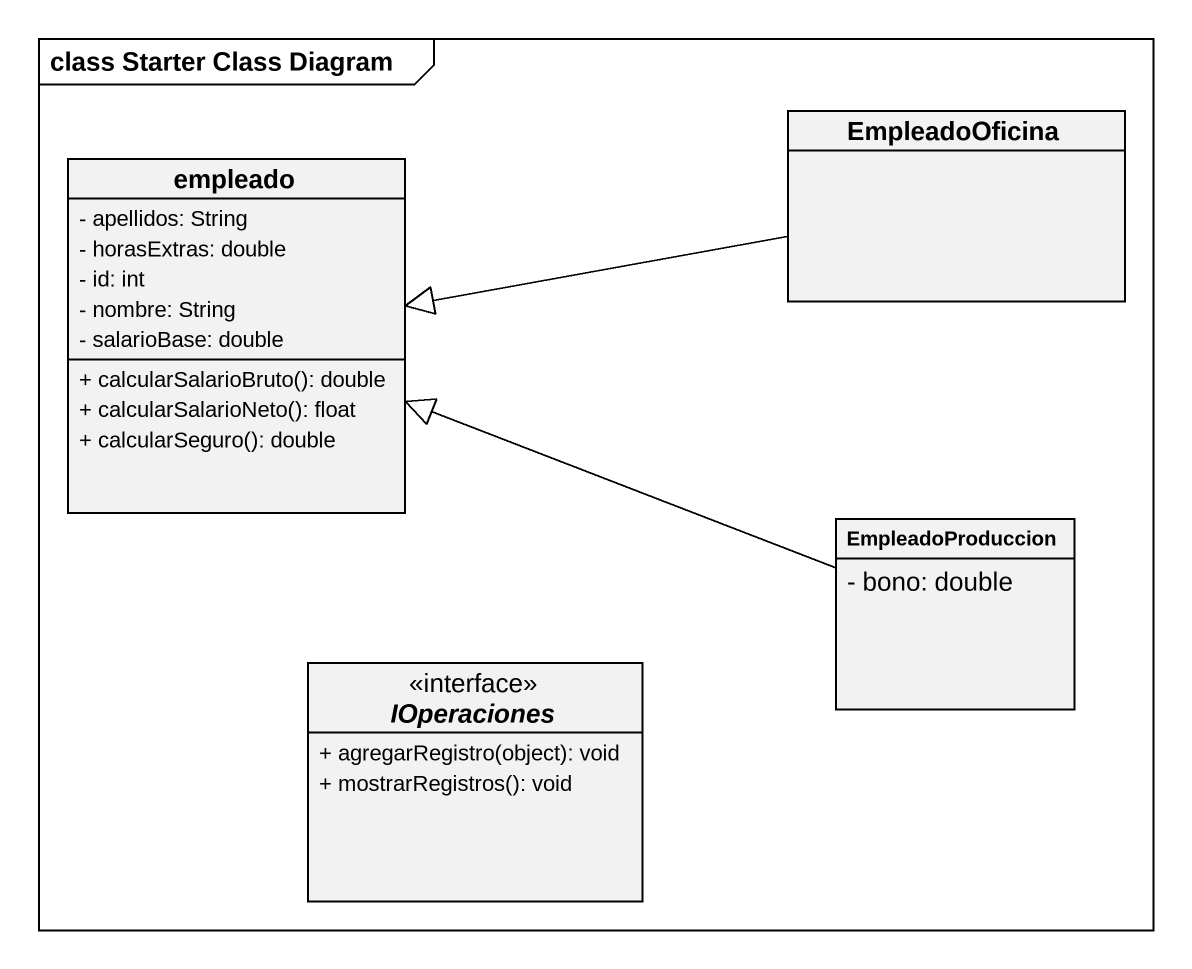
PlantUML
@startuml
mainframe class Starter Class Diagram
hide circle
hide empty members
skinparam classAttributeIconSize 0
class empleado {
  - apellidos: String
  - horasExtras: double
  - id: int
  - nombre: String
  - salarioBase: double
  + calcularSalarioBruto(): double
  + calcularSalarioNeto(): float
  + calcularSeguro(): double
}
class EmpleadoOficina
class EmpleadoProduccion {
  - bono: double
}
interface IOperaciones {
  + agregarRegistro(object): void
  + mostrarRegistros(): void
}
EmpleadoOficina -left-|> empleado
EmpleadoProduccion -left-|> empleado
@enduml
